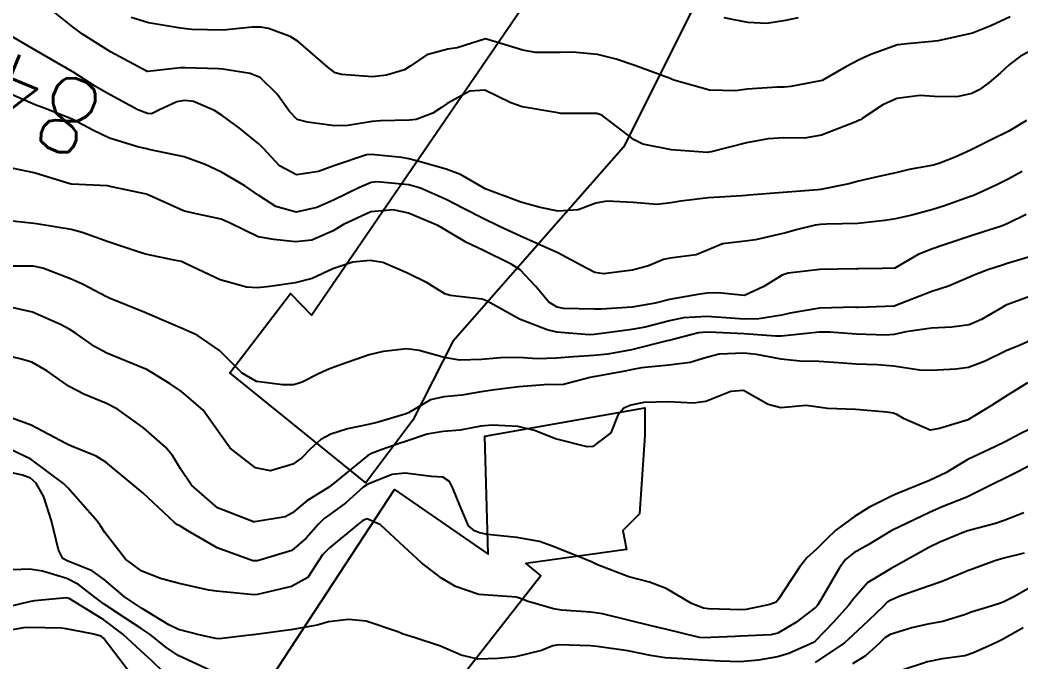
# Model space of a CAD drawing. Header units: metres. Extents: x 307586 to 320046, y 7427249 to 7434250.
# Drawn here: x 319571.8 to 319625.2, y 7429129.4 to 7429163.7 of the extents above; entities that cross this region are included whole.
import ezdxf
from ezdxf.enums import TextEntityAlignment as Align

# ---------------------------------------------------------------- set-up
doc = ezdxf.new("R2010")
doc.units = ezdxf.units.M
doc.header["$MEASUREMENT"] = 0
for name, color, linetype in [('Cotas', 45, 'Continuous'), ('Curvas de Nivel 1m', 11, 'Continuous'), ('Curvas de Nivel 5m', 15, 'Continuous'), ('Edificações', 30, 'Continuous'), ('Vias Primárias', 230, 'Continuous')]:
    doc.layers.add(name, color=color, linetype=linetype)
doc.styles.add('Style-STANDARD', font='STANDARD.shx')

msp = doc.modelspace()

# ---------------------------------------------------------------- linework, layer by layer
at = {"layer": 'Curvas de Nivel 1m', "flags": 128}
for points, elevation in [([(319626.282, 7429162.325), (319625.196, 7429161.77), (319624.617, 7429161.317), (319624.114, 7429160.851), (319623.524, 7429160.361), (319622.997, 7429159.968), (319622.597, 7429159.769), (319621.809, 7429159.591), (319620.595, 7429159.607), (319619.848, 7429159.66), (319618.594, 7429159.496), (319617.851, 7429159.167), (319616.747, 7429158.438), (319616.652, 7429158.37), (319616.582, 7429158.337), (319616.401, 7429158.262), (319614.574, 7429157.54), (319613.663, 7429157.388), (319612.572, 7429157.397), (319611.721, 7429157.349), (319610.569, 7429157.137), (319608.678, 7429156.652), (319608.564, 7429156.629), (319608.482, 7429156.622), (319606.565, 7429156.759), (319605.043, 7429157.058), (319604.57, 7429157.294), (319602.852, 7429158.607), (319602.584, 7429158.706), (319600.652, 7429158.708), (319600.584, 7429158.713), (319600.493, 7429158.732), (319598.587, 7429159.052), (319597.982, 7429159.273), (319596.595, 7429159.938), (319595.802, 7429159.899), (319594.588, 7429159.242), (319594.286, 7429159.013), (319593.831, 7429158.718), (319592.928, 7429158.376), (319592.577, 7429158.342), (319591.029, 7429158.301), (319590.576, 7429158.269), (319589.278, 7429158.067), (319588.572, 7429158.035), (319587.137, 7429158.232), (319586.577, 7429158.383), (319586.172, 7429158.806), (319585.514, 7429159.738), (319584.601, 7429160.627), (319584.079, 7429160.835), (319582.606, 7429161.067), (319582.372, 7429161.088), (319580.607, 7429161.143), (319580.358, 7429161.132), (319578.603, 7429160.935), (319578.562, 7429160.942), (319576.619, 7429161.987), (319575.123, 7429162.943), (319574.833, 7429163.146), (319574.636, 7429163.29), (319573.12, 7429164.493)], 842), ([(319624.648, 7429163.856), (319623.618, 7429163.386), (319622.639, 7429162.998), (319620.813, 7429162.575), (319620.634, 7429162.555), (319620.49, 7429162.546), (319619.134, 7429162.415), (319618.679, 7429162.373), (319618.632, 7429162.36), (319617.206, 7429161.853), (319616.62, 7429161.58), (319615.879, 7429161.186), (319614.603, 7429160.47), (319612.937, 7429160.15), (319612.599, 7429160.111), (319612.214, 7429160.109), (319610.598, 7429159.997), (319609.976, 7429159.906), (319608.597, 7429159.951), (319606.687, 7429160.474), (319606.602, 7429160.511), (319606.571, 7429160.529), (319606.498, 7429160.562), (319604.613, 7429161.255), (319603.618, 7429161.6), (319602.621, 7429161.842), (319601.285, 7429161.968), (319600.623, 7429161.965), (319599.309, 7429161.966), (319598.624, 7429162.088), (319596.633, 7429162.68), (319595.115, 7429162.213), (319594.624, 7429162.127), (319593.507, 7429161.833), (319592.61, 7429161.22), (319592.315, 7429161.027), (319591.358, 7429160.749), (319590.602, 7429160.665), (319588.954, 7429160.776), (319588.604, 7429160.877), (319588.211, 7429161.181), (319586.629, 7429162.548), (319586.201, 7429162.806), (319585.046, 7429163.233), (319584.638, 7429163.316), (319584.169, 7429163.303), (319582.636, 7429163.15), (319580.95, 7429163.189), (319580.636, 7429163.226), (319580.239, 7429163.282), (319578.639, 7429163.54), (319577.722, 7429163.829)], 843), ([(319613.327, 7429163.802), (319612.645, 7429163.668), (319611.652, 7429163.514), (319610.643, 7429163.567), (319609.37, 7429163.808)], 844), ([(319625.523, 7429158.336), (319624.577, 7429157.763), (319623.64, 7429157.291), (319622.567, 7429156.756), (319622.306, 7429156.632), (319621.716, 7429156.378), (319620.897, 7429156.048), (319620.556, 7429155.951), (319619.255, 7429155.706), (319618.55, 7429155.542), (319617.643, 7429155.332), (319616.543, 7429155.081), (319616.035, 7429154.953), (319614.536, 7429154.65), (319614.377, 7429154.63), (319612.533, 7429154.49), (319610.703, 7429154.336), (319610.531, 7429154.322), (319610.329, 7429154.311), (319608.53, 7429154.2), (319607.057, 7429154.025), (319606.527, 7429153.924), (319605.805, 7429153.85), (319604.527, 7429153.957), (319603.105, 7429154.027), (319602.526, 7429153.911), (319601.582, 7429153.56), (319600.522, 7429153.494), (319599.563, 7429153.684), (319598.526, 7429153.968), (319596.619, 7429154.679), (319596.533, 7429154.728), (319595.293, 7429155.451), (319594.543, 7429155.734), (319593.152, 7429156.119), (319592.548, 7429156.284), (319592.171, 7429156.356), (319590.551, 7429156.52), (319590.273, 7429156.486), (319588.544, 7429155.908), (319587.717, 7429155.612), (319586.539, 7429155.421), (319585.631, 7429155.901), (319584.778, 7429156.827), (319584.556, 7429157.064), (319583.499, 7429157.911), (319582.579, 7429158.597), (319582.159, 7429158.856), (319581.049, 7429159.334), (319580.588, 7429159.39), (319580.157, 7429159.315), (319579.228, 7429158.894), (319578.794, 7429158.683), (319578.58, 7429158.694), (319578.073, 7429158.905), (319576.591, 7429159.689), (319575.809, 7429160.146), (319574.603, 7429160.922), (319574.558, 7429160.95), (319572.619, 7429162.069), (319571.038, 7429162.994)], 841), ([(319625.498, 7429153.311), (319624.518, 7429152.825), (319624.182, 7429152.687), (319623.18, 7429152.363), (319622.67, 7429152.209), (319622.51, 7429152.158), (319621.181, 7429151.705), (319620.499, 7429151.476), (319619.728, 7429151.168), (319618.483, 7429150.451), (319618.457, 7429150.446), (319617.816, 7429150.427), (319616.522, 7429150.401), (319616.483, 7429150.399), (319616.443, 7429150.401), (319614.482, 7429150.377), (319612.79, 7429150.177), (319612.479, 7429150.071), (319611.504, 7429149.468), (319610.468, 7429148.994), (319609.065, 7429149.127), (319608.469, 7429149.118), (319607.971, 7429149.041), (319606.465, 7429148.764), (319605.693, 7429148.572), (319604.46, 7429148.364), (319602.809, 7429148.255), (319602.458, 7429148.251), (319600.795, 7429148.29), (319600.459, 7429148.355), (319600.014, 7429148.637), (319599.313, 7429149.489), (319598.48, 7429150.351), (319598.013, 7429150.665), (319596.494, 7429151.402), (319595.621, 7429151.815), (319594.509, 7429152.467), (319594.086, 7429152.714), (319592.519, 7429153.379), (319591.698, 7429153.561), (319590.52, 7429153.456), (319589.061, 7429152.772), (319588.508, 7429152.429), (319587.36, 7429151.932), (319586.499, 7429151.853), (319585.337, 7429151.981), (319584.502, 7429152.125), (319583.008, 7429152.845), (319582.515, 7429153.053), (319581.029, 7429153.376), (319580.519, 7429153.509), (319579.565, 7429153.932), (319578.528, 7429154.4), (319576.658, 7429154.793), (319576.532, 7429154.825), (319576.45, 7429154.839), (319574.533, 7429154.935), (319574.44, 7429154.951), (319572.539, 7429155.537), (319571.34, 7429155.787)], 839), ([(319625.749, 7429151.076), (319624.488, 7429150.686), (319624.235, 7429150.604), (319623.459, 7429150.36), (319622.754, 7429150.094), (319622.479, 7429149.962), (319621.365, 7429149.49), (319620.471, 7429149.2), (319618.463, 7429148.42), (319616.55, 7429148.352), (319616.462, 7429148.354), (319616.379, 7429148.358), (319614.461, 7429148.307), (319612.909, 7429148.035), (319612.457, 7429147.933), (319611.223, 7429147.735), (319610.455, 7429147.725), (319609.718, 7429147.784), (319608.456, 7429147.861), (319607.21, 7429147.798), (319606.454, 7429147.64), (319605.161, 7429147.297), (319604.442, 7429147.164), (319603.936, 7429147.1), (319602.437, 7429146.903), (319602.162, 7429146.887), (319600.439, 7429147.032), (319599.933, 7429147.146), (319598.449, 7429147.728), (319596.733, 7429148.677), (319596.464, 7429148.789), (319594.752, 7429148.992), (319594.467, 7429149.081), (319593.525, 7429149.666), (319592.477, 7429150.186), (319591.154, 7429150.743), (319590.484, 7429150.853), (319589.554, 7429150.764), (319588.479, 7429150.402), (319587.373, 7429149.892), (319586.472, 7429149.665), (319585.124, 7429149.474), (319584.469, 7429149.401), (319583.869, 7429149.436), (319582.473, 7429149.823), (319580.684, 7429150.665), (319580.482, 7429150.768), (319580.404, 7429150.793), (319580.018, 7429150.877), (319578.487, 7429151.198), (319578.085, 7429151.308), (319576.497, 7429151.854), (319575.101, 7429152.344), (319574.506, 7429152.51), (319572.666, 7429152.813), (319572.511, 7429152.835), (319571.062, 7429152.992)], 838), ([(319626.472, 7429149.213), (319624.673, 7429148.555), (319624.464, 7429148.483), (319624.372, 7429148.443), (319624.218, 7429148.352), (319623.121, 7429147.699), (319622.453, 7429147.424), (319621.536, 7429147.295), (319620.451, 7429147.248), (319619.083, 7429147.044), (319618.448, 7429146.905), (319618.009, 7429146.863), (319616.448, 7429146.915), (319615.015, 7429147.028), (319614.448, 7429147.023), (319613.953, 7429146.97), (319612.446, 7429146.822), (319612.116, 7429146.823), (319610.447, 7429146.936), (319608.931, 7429147.016), (319608.448, 7429147.03), (319608, 7429146.992), (319606.443, 7429146.591), (319606.337, 7429146.562), (319604.428, 7429146.092), (319603.166, 7429145.862), (319602.425, 7429145.779), (319601.333, 7429145.712), (319600.423, 7429145.644), (319599.388, 7429145.611), (319598.423, 7429145.668), (319597.433, 7429145.66), (319596.422, 7429145.568), (319595.263, 7429145.539), (319594.423, 7429145.675), (319593.097, 7429146.052), (319592.427, 7429146.144), (319591.165, 7429146.003), (319590.424, 7429145.824), (319588.944, 7429145.298), (319588.416, 7429145.114), (319588.177, 7429145.021), (319587.679, 7429144.787), (319586.845, 7429144.359), (319586.407, 7429144.215), (319585.808, 7429144.21), (319584.409, 7429144.391), (319583.645, 7429144.838), (319582.425, 7429146.053), (319581.249, 7429146.862), (319580.438, 7429147.22), (319579.849, 7429147.471), (319578.451, 7429148.084), (319576.513, 7429148.869), (319576.462, 7429148.89), (319576.4, 7429148.921), (319575.112, 7429149.583), (319574.472, 7429149.874), (319572.999, 7429150.444), (319572.479, 7429150.545), (319570.915, 7429150.549)], 837), ([(319626.449, 7429146.904), (319625.183, 7429146.339), (319624.657, 7429146.129), (319624.438, 7429146.034), (319623.31, 7429145.481), (319622.424, 7429145.142), (319621.751, 7429145.049), (319620.422, 7429144.981), (319619.823, 7429144.998), (319618.425, 7429145.21), (319617.57, 7429145.284), (319616.426, 7429145.324), (319615.483, 7429145.398), (319614.428, 7429145.462), (319613.427, 7429145.481), (319612.429, 7429145.594), (319611.104, 7429145.832), (319610.434, 7429145.907), (319609.103, 7429145.86), (319608.43, 7429145.682), (319607.56, 7429145.414), (319606.424, 7429145.273), (319604.957, 7429145.118), (319604.417, 7429145.011), (319604.066, 7429144.944), (319602.413, 7429144.644), (319602.384, 7429144.64), (319602.226, 7429144.612), (319600.807, 7429144.228), (319600.409, 7429144.216), (319600.005, 7429144.232), (319598.407, 7429144.106), (319597.128, 7429143.95), (319596.405, 7429143.839), (319595.374, 7429143.667), (319594.402, 7429143.573), (319593.702, 7429143.415), (319592.524, 7429142.729), (319592.436, 7429142.686), (319592.392, 7429142.674), (319590.899, 7429142.231), (319590.383, 7429142.105), (319589.273, 7429141.873), (319588.375, 7429141.584), (319587.848, 7429141.308), (319587.272, 7429140.791), (319586.829, 7429140.324), (319586.355, 7429139.98), (319585.159, 7429139.626), (319584.352, 7429139.785), (319582.997, 7429140.844), (319582.376, 7429141.704), (319581.56, 7429142.858), (319580.403, 7429143.867), (319579.8, 7429144.272), (319578.793, 7429144.894), (319578.551, 7429145.034), (319578.415, 7429145.093), (319578.105, 7429145.214), (319576.423, 7429145.912), (319575.759, 7429146.263), (319574.796, 7429146.945), (319574.436, 7429147.179), (319573.951, 7429147.444), (319572.45, 7429148.098), (319571.03, 7429148.408)], 836), ([(319626.391, 7429142.186), (319625.14, 7429141.58), (319624.375, 7429141.178), (319623.825, 7429140.901), (319622.691, 7429140.367), (319622.468, 7429140.262), (319622.361, 7429140.207), (319621.219, 7429139.516), (319620.35, 7429139.115), (319618.629, 7429138.416), (319618.342, 7429138.292), (319617.097, 7429137.67), (319616.33, 7429137.182), (319615.346, 7429136.455), (319614.818, 7429135.96), (319614.307, 7429135.442), (319613.784, 7429134.991), (319613.404, 7429134.479), (319612.964, 7429133.806), (319612.276, 7429132.769), (319612.15, 7429132.616), (319611.815, 7429132.495), (319610.559, 7429132.217), (319610.268, 7429132.2), (319608.546, 7429132.258), (319608.269, 7429132.301), (319607.634, 7429132.546), (319606.281, 7429133.35), (319605.392, 7429133.681), (319604.287, 7429133.962), (319602.609, 7429134.607), (319602.294, 7429134.761), (319602.029, 7429134.88), (319600.302, 7429135.574), (319599.51, 7429135.847), (319598.307, 7429136.067), (319596.751, 7429136.234), (319596.309, 7429136.316), (319596.046, 7429136.42), (319595.722, 7429136.689), (319595.28, 7429137.744), (319594.894, 7429138.702), (319594.705, 7429139.063), (319594.349, 7429139.294), (319593.748, 7429139.317), (319592.351, 7429139.497), (319591.654, 7429139.433), (319590.345, 7429138.92), (319590.095, 7429138.754), (319589.179, 7429137.918), (319588.321, 7429137.293), (319588.024, 7429137.077), (319587.72, 7429136.786), (319587.062, 7429136.036), (319586.299, 7429135.378), (319584.453, 7429134.828), (319584.293, 7429134.821), (319584.209, 7429134.831), (319582.3, 7429135.512), (319580.748, 7429136.427), (319580.311, 7429136.693), (319580.191, 7429136.751), (319580.023, 7429136.874), (319578.336, 7429138.444), (319577.803, 7429138.905), (319576.355, 7429140.083), (319575.841, 7429140.411), (319574.537, 7429140.947), (319574.364, 7429141.014), (319574.232, 7429141.084), (319572.379, 7429142.072), (319570.698, 7429142.677)], 834), ([(319626.175, 7429140.137), (319624.352, 7429139.224), (319623.764, 7429138.94), (319622.627, 7429138.367), (319622.437, 7429138.274), (319622.342, 7429138.23), (319621.021, 7429137.698), (319620.333, 7429137.405), (319618.362, 7429136.458), (319618.323, 7429136.437), (319618.295, 7429136.42), (319617.067, 7429135.677), (319616.305, 7429135.246), (319615.854, 7429134.892), (319615.535, 7429134.451), (319614.545, 7429132.735), (319614.381, 7429132.468), (319614.334, 7429132.408), (319614.271, 7429132.351), (319613.202, 7429131.537), (319612.25, 7429130.964), (319611.878, 7429130.864), (319610.247, 7429130.798), (319609.972, 7429130.789), (319608.245, 7429130.707), (319608.06, 7429130.728), (319606.252, 7429131.17), (319605.477, 7429131.349), (319604.259, 7429131.655), (319602.878, 7429131.99), (319602.265, 7429132.083), (319600.702, 7429132.19), (319600.267, 7429132.258), (319598.913, 7429132.65), (319598.447, 7429132.829), (319598.275, 7429132.882), (319598.038, 7429132.899), (319596.276, 7429133.018), (319595.03, 7429133.449), (319594.285, 7429133.901), (319593.222, 7429134.721), (319592.301, 7429135.574), (319591.022, 7429136.743), (319590.318, 7429137.058), (319590.09, 7429136.98), (319589.813, 7429136.757), (319588.3, 7429135.513), (319587.934, 7429135.146), (319587.708, 7429134.786), (319587.148, 7429133.927), (319586.279, 7429133.445), (319584.47, 7429133.022), (319584.275, 7429133.009), (319584.083, 7429133.023), (319582.276, 7429133.202), (319581.87, 7429133.261), (319580.28, 7429133.605), (319579.277, 7429133.88), (319578.287, 7429134.266), (319577.417, 7429134.909), (319576.307, 7429136.334), (319576.085, 7429136.697), (319575.92, 7429136.926), (319574.339, 7429138.713), (319574.096, 7429138.952), (319572.356, 7429140.253), (319570.826, 7429140.985)], 833), ([(319625.381, 7429137.382), (319624.329, 7429136.981), (319623.872, 7429136.811), (319622.323, 7429136.407), (319622.296, 7429136.397), (319622.223, 7429136.371), (319620.887, 7429135.812), (319620.31, 7429135.538), (319619.576, 7429135.129), (319618.293, 7429134.42), (319617.049, 7429133.668), (319616.276, 7429132.788), (319616.02, 7429132.444), (319615.19, 7429131.525), (319614.244, 7429130.529), (319614.213, 7429130.501), (319614.157, 7429130.471), (319612.838, 7429129.883), (319612.235, 7429129.696), (319611.21, 7429129.524), (319610.232, 7429129.43), (319609.167, 7429129.461), (319608.233, 7429129.529), (319607.196, 7429129.588), (319606.234, 7429129.652), (319605.44, 7429129.777), (319604.237, 7429130.026), (319602.601, 7429130.245), (319602.24, 7429130.278), (319600.531, 7429130.336), (319600.239, 7429130.28), (319599.628, 7429130.031), (319598.233, 7429129.697), (319597.298, 7429129.604), (319596.232, 7429129.568), (319595.33, 7429129.789), (319594.238, 7429130.267), (319592.832, 7429130.724), (319592.246, 7429130.909), (319591.947, 7429131.033), (319590.256, 7429131.599), (319589.328, 7429131.693), (319588.255, 7429131.561), (319587.645, 7429131.394), (319586.248, 7429131.134), (319585.955, 7429131.096), (319584.244, 7429130.879), (319584.203, 7429130.871), (319583.895, 7429130.833), (319582.432, 7429130.657), (319582.241, 7429130.672), (319581.417, 7429130.858), (319580.247, 7429131.16), (319579.724, 7429131.405), (319578.264, 7429132.304), (319577.363, 7429132.909), (319576.282, 7429133.823), (319575.64, 7429134.283), (319574.292, 7429134.829), (319574.062, 7429134.952), (319573.845, 7429135.407), (319573.465, 7429136.958), (319573.057, 7429138.238), (319572.644, 7429138.967), (319572.346, 7429139.229), (319571.918, 7429139.404), (319570.35, 7429139.725)], 832), ([(319625.402, 7429135.238), (319624.302, 7429134.964), (319623.837, 7429134.818), (319622.588, 7429134.367), (319622.375, 7429134.287), (319622.292, 7429134.248), (319620.963, 7429133.707), (319620.284, 7429133.464), (319618.819, 7429132.952), (319618.276, 7429132.725), (319618.089, 7429132.608), (319617.895, 7429132.424), (319617.065, 7429131.628), (319616.249, 7429130.858), (319616.038, 7429130.651), (319615.806, 7429130.447), (319614.232, 7429129.387)], 831), ([(319582.223, 7429128.85), (319580.232, 7429129.767), (319579.574, 7429130.217), (319578.725, 7429130.893), (319578.248, 7429131.216), (319577.428, 7429131.736), (319576.267, 7429132.501), (319575.701, 7429132.929), (319574.907, 7429133.568), (319574.282, 7429133.882), (319572.979, 7429134.27), (319572.287, 7429134.374), (319570.954, 7429134.316)], 831), ([(319577.618, 7429128.906), (319576.241, 7429130.701), (319576.118, 7429130.798), (319575.633, 7429130.929), (319574.247, 7429131.196), (319573.979, 7429131.22), (319572.247, 7429131.269), (319571.974, 7429131.246), (319570.478, 7429130.988)], 829), ([(319625.347, 7429131.243), (319624.247, 7429130.63), (319624.061, 7429130.536), (319623.679, 7429130.356), (319622.699, 7429129.905), (319622.237, 7429129.754), (319621.025, 7429129.592), (319620.233, 7429129.437), (319618.776, 7429128.959)], 829)]:
    msp.add_lwpolyline(points, dxfattribs=dict(at, elevation=elevation))
at = {"layer": 'Curvas de Nivel 5m', "flags": 128}
for points, elevation in [([(319625.286, 7429155.605), (319624.546, 7429155.199), (319623.979, 7429154.918), (319622.787, 7429154.367), (319622.611, 7429154.291), (319622.532, 7429154.263), (319621.137, 7429153.774), (319620.525, 7429153.581), (319619.396, 7429153.282), (319618.52, 7429153.082), (319617.963, 7429152.981), (319616.517, 7429152.826), (319614.848, 7429152.796), (319614.516, 7429152.782), (319614.245, 7429152.743), (319613.226, 7429152.483), (319612.669, 7429152.33), (319612.51, 7429152.294), (319611.044, 7429151.965), (319610.503, 7429151.878), (319609.292, 7429151.737), (319608.496, 7429151.409), (319607.883, 7429151.155), (319606.489, 7429150.986), (319606.144, 7429150.909), (319605.336, 7429150.577), (319604.48, 7429150.338), (319602.941, 7429150.142), (319602.479, 7429150.219), (319601.69, 7429150.618), (319600.493, 7429151.272), (319599.378, 7429151.769), (319598.505, 7429152.149), (319597.38, 7429152.671), (319596.517, 7429153.092), (319595.463, 7429153.637), (319594.527, 7429154.11), (319593.157, 7429154.724), (319592.535, 7429154.892), (319590.843, 7429155.053), (319590.536, 7429155.019), (319589.906, 7429154.759), (319588.526, 7429154.068), (319587.632, 7429153.678), (319586.519, 7429153.438), (319585.443, 7429153.737), (319584.528, 7429154.323), (319583.78, 7429154.838), (319582.54, 7429155.57), (319581.666, 7429155.985), (319580.548, 7429156.39), (319578.662, 7429156.788), (319578.552, 7429156.808), (319578.124, 7429156.904), (319576.56, 7429157.376), (319575.703, 7429157.796), (319574.575, 7429158.391), (319573.121, 7429158.965), (319572.585, 7429159.16), (319571.319, 7429159.718)], 840), ([(319625.571, 7429144.333), (319624.405, 7429143.593), (319623.644, 7429143.114), (319622.428, 7429142.37), (319622.407, 7429142.356), (319620.877, 7429141.894), (319620.384, 7429141.789), (319618.985, 7429142.411), (319618.606, 7429142.628), (319618.396, 7429142.708), (319618.061, 7429142.759), (319616.397, 7429142.896), (319614.887, 7429142.952), (319614.398, 7429143.023), (319613.754, 7429143.122), (319612.398, 7429142.981), (319611.724, 7429143.172), (319610.407, 7429143.919), (319609.743, 7429143.857), (319608.401, 7429143.327), (319607.715, 7429143.232), (319606.4, 7429143.317), (319605.089, 7429143.269), (319604.398, 7429143.13), (319604.025, 7429142.965), (319603.698, 7429142.597), (319603.332, 7429141.647), (319602.368, 7429140.93), (319602.069, 7429140.911), (319600.374, 7429141.338), (319599.253, 7429141.774), (319598.383, 7429142.002), (319596.985, 7429142.072), (319596.383, 7429142.016), (319595.274, 7429141.802), (319594.378, 7429141.73), (319593.513, 7429141.582), (319592.37, 7429141.198), (319592.022, 7429141.08), (319591.064, 7429140.743), (319590.552, 7429140.557), (319590.36, 7429140.449), (319588.504, 7429138.937), (319588.343, 7429138.809), (319588.328, 7429138.795), (319588.304, 7429138.78), (319587.099, 7429138.025), (319586.322, 7429137.384), (319585.945, 7429137.179), (319584.314, 7429136.899), (319584.245, 7429136.899), (319582.325, 7429137.647), (319580.944, 7429138.864), (319580.352, 7429139.737), (319579.924, 7429140.442), (319579.558, 7429140.882), (319578.378, 7429141.92), (319576.989, 7429142.914), (319576.396, 7429143.22), (319575.181, 7429143.719), (319574.405, 7429144.13), (319573.219, 7429144.962), (319572.417, 7429145.427), (319571.787, 7429145.609), (319570.422, 7429145.921)], 835), ([(319626.287, 7429133.724), (319624.845, 7429132.908), (319624.276, 7429132.624), (319624.076, 7429132.551), (319623.458, 7429132.358), (319622.56, 7429132.076), (319622.267, 7429131.966), (319621.052, 7429131.591), (319620.259, 7429131.439), (319619.404, 7429131.254), (319618.25, 7429130.898), (319617.958, 7429130.712), (319617.679, 7429130.426), (319616.926, 7429129.743), (319616.232, 7429129.333)], 830), ([(319579.451, 7429128.882), (319578.82, 7429129.482), (319578.234, 7429130.023), (319577.275, 7429130.91), (319576.254, 7429131.67), (319574.413, 7429132.805), (319574.271, 7429132.854), (319572.552, 7429132.684), (319572.268, 7429132.635), (319570.94, 7429132.306)], 830)]:
    msp.add_lwpolyline(points, dxfattribs=dict(at, elevation=elevation))
at = {"layer": 'Edificações'}
for points in [[(319600.931, 7429167.777), (319607.603, 7429164.068), (319603.996, 7429156.901), (319594.886, 7429146.526), (319592.764, 7429142.324), (319590.239, 7429138.992), (319582.981, 7429144.854), (319586.226, 7429149.1), (319587.353, 7429147.93), (319600.931, 7429167.777)], [(319589.719, 7429121.401), (319583.272, 7429125.647), (319591.779, 7429138.628), (319596.778, 7429135.175), (319596.591, 7429141.475), (319605.141, 7429142.983), (319605.141, 7429141.537), (319604.861, 7429137.337), (319603.973, 7429136.45), (319604.16, 7429135.423), (319598.787, 7429134.677), (319599.582, 7429134.023), (319589.719, 7429121.401)]]:
    msp.add_lwpolyline(points, dxfattribs=at)
at = {"layer": 'Vias Primárias'}
msp.add_rational_spline([(319660.688, 7429095.239, 808.64), (319656.49, 7429096.541, 808.64), (319652.291, 7429097.844, 808.64), (319648.844, 7429098.697, 808.64), (319645.397, 7429099.549, 808.64), (319640.571, 7429099.976, 808.64), (319635.744, 7429100.402, 808.64), (319628.77, 7429100.368, 808.64), (319621.795, 7429100.334, 808.64), (319615.091, 7429100.465, 808.64), (319608.388, 7429100.597, 808.64), (319602.183, 7429101.056, 808.64), (319595.977, 7429101.515, 808.64), (319585.396, 7429102.961, 808.64), (319574.814, 7429104.407, 808.64), (319570.899, 7429104.869, 808.64), (319566.984, 7429105.331, 808.64), (319560.155, 7429108.061, 808.64), (319554.18, 7429112.349, 808.64), (319552.341, 7429113.628, 808.64), (319550.503, 7429114.907, 808.64), (319548.885, 7429116.566, 404.32), (319547.268, 7429118.225), (319545.396, 7429121.93), (319543.525, 7429125.636), (319540.238, 7429131.681), (319536.952, 7429137.726), (319534.88, 7429141.213), (319532.808, 7429144.7), (319530.968, 7429146.666), (319529.127, 7429148.631), (319527.634, 7429149.444), (319526.141, 7429150.256), (319523.067, 7429150.714), (319519.994, 7429151.172), (319517.972, 7429151.091), (319515.949, 7429151.011), (319513.038, 7429150.472), (319510.126, 7429149.933), (319506.914, 7429149.094), (319503.701, 7429148.255), (319501.437, 7429146.827), (319499.172, 7429145.4), (319496.526, 7429142.917), (319493.88, 7429140.434), (319488.439, 7429135.017), (319482.998, 7429129.6), (319477.388, 7429124.47), (319471.778, 7429119.34), (319467.455, 7429116.433), (319463.131, 7429113.525), (319459.371, 7429113.066), (319455.61, 7429112.608), (319450.176, 7429112.162), (319444.741, 7429111.716), (319440.059, 7429111.274), (319435.378, 7429110.833), (319434.156, 7429110.747), (319432.934, 7429110.661)], [1, 1, 1, 1, 1, 1, 1, 1, 1, 1, 1, 1, 1, 1, 1, 1, 1, 0.992676873745, 1, 1, 1, 1, 1, 1, 1, 1, 1, 1, 1, 1, 1, 1, 1, 1, 1, 1, 1, 1, 1, 1, 1, 1, 1, 1, 1, 1, 1, 1, 1, 1, 1, 1, 1, 1, 1, 1, 1, 1, 1], degree=2, knots=[0, 0, 0, 1, 1, 2, 2, 3, 3, 4, 4, 5, 5, 6, 6, 7, 7, 8, 8, 8.242191, 8.242191, 9.242191, 9.242191, 10.242191, 10.242191, 11.242191, 11.242191, 12.242191, 12.242191, 13.242191, 13.242191, 14.242191, 14.242191, 15.242191, 15.242191, 16.242191, 16.242191, 17.242191, 17.242191, 18.242191, 18.242191, 19.242191, 19.242191, 20.242191, 20.242191, 21.242191, 21.242191, 22.242191, 22.242191, 23.242191, 23.242191, 24.242191, 24.242191, 25.242191, 25.242191, 26.242191, 26.242191, 27.242191, 27.242191, 27.848734, 27.848734, 27.848734], dxfattribs=at)
msp.add_rational_spline([(319660.688, 7429095.239, 808.64), (319656.49, 7429096.541, 808.64), (319652.291, 7429097.844, 808.64), (319648.844, 7429098.697, 808.64), (319645.397, 7429099.549, 808.64), (319640.571, 7429099.976, 808.64), (319635.744, 7429100.402, 808.64), (319628.77, 7429100.368, 808.64), (319621.795, 7429100.334, 808.64), (319615.091, 7429100.465, 808.64), (319608.388, 7429100.597, 808.64), (319602.183, 7429101.056, 808.64), (319595.977, 7429101.515, 808.64), (319585.396, 7429102.961, 808.64), (319574.814, 7429104.407, 808.64), (319570.899, 7429104.869, 808.64), (319566.984, 7429105.331, 808.64), (319560.155, 7429108.061, 808.64), (319554.18, 7429112.349, 808.64), (319552.341, 7429113.628, 808.64), (319550.503, 7429114.907, 808.64), (319548.885, 7429116.566, 404.32), (319547.268, 7429118.225), (319545.396, 7429121.93), (319543.525, 7429125.636), (319540.238, 7429131.681), (319536.952, 7429137.726), (319534.88, 7429141.213), (319532.808, 7429144.7), (319530.968, 7429146.666), (319529.127, 7429148.631), (319527.634, 7429149.444), (319526.141, 7429150.256), (319523.067, 7429150.714), (319519.994, 7429151.172), (319517.972, 7429151.091), (319515.949, 7429151.011), (319513.038, 7429150.472), (319510.126, 7429149.933), (319506.914, 7429149.094), (319503.701, 7429148.255), (319501.437, 7429146.827), (319499.172, 7429145.4), (319496.526, 7429142.917), (319493.88, 7429140.434), (319488.439, 7429135.017), (319482.998, 7429129.6), (319477.388, 7429124.47), (319471.778, 7429119.34), (319467.455, 7429116.433), (319463.131, 7429113.525), (319459.371, 7429113.066), (319455.61, 7429112.608), (319450.176, 7429112.162), (319444.741, 7429111.716), (319440.059, 7429111.274), (319435.378, 7429110.833), (319434.156, 7429110.747), (319432.934, 7429110.661)], [1, 1, 1, 1, 1, 1, 1, 1, 1, 1, 1, 1, 1, 1, 1, 1, 1, 0.992676873745, 1, 1, 1, 1, 1, 1, 1, 1, 1, 1, 1, 1, 1, 1, 1, 1, 1, 1, 1, 1, 1, 1, 1, 1, 1, 1, 1, 1, 1, 1, 1, 1, 1, 1, 1, 1, 1, 1, 1, 1, 1], degree=2, knots=[0, 0, 0, 1, 1, 2, 2, 3, 3, 4, 4, 5, 5, 6, 6, 7, 7, 8, 8, 8.242191, 8.242191, 9.242191, 9.242191, 10.242191, 10.242191, 11.242191, 11.242191, 12.242191, 12.242191, 13.242191, 13.242191, 14.242191, 14.242191, 15.242191, 15.242191, 16.242191, 16.242191, 17.242191, 17.242191, 18.242191, 18.242191, 19.242191, 19.242191, 20.242191, 20.242191, 21.242191, 21.242191, 22.242191, 22.242191, 23.242191, 23.242191, 24.242191, 24.242191, 25.242191, 25.242191, 26.242191, 26.242191, 27.242191, 27.242191, 27.848734, 27.848734, 27.848734], dxfattribs=at)

# ---------------------------------------------------------------- texts
at = {"layer": 'Cotas', "style": 'Style-STANDARD'}
msp.add_text('840', height=4, rotation=157.5733, dxfattribs=at).set_placement((319571.426, 7429159.802, 840), align=Align.MIDDLE_CENTER)

doc.saveas('drawing.dxf')
